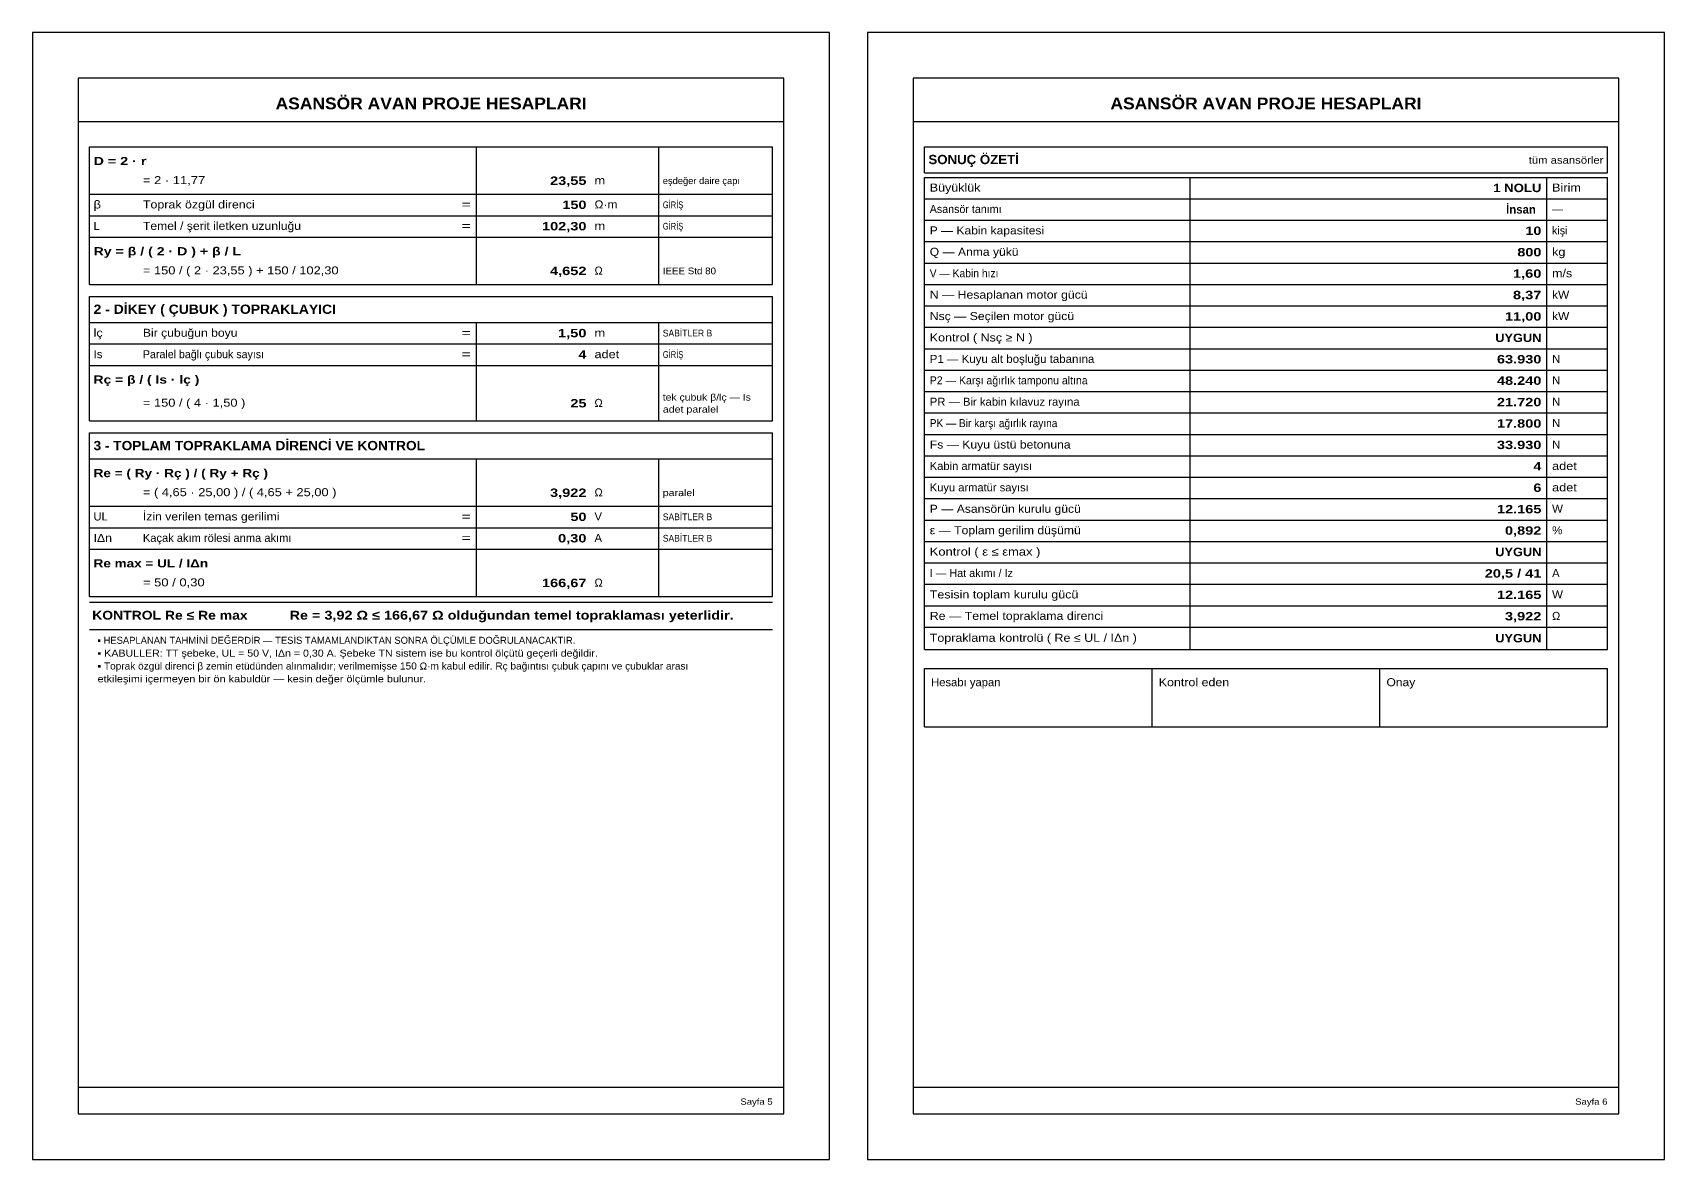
# Model space of a CAD drawing. Header units: millimetres. Extents: x 0 to 1750, y 0 to 297.
# Drawn here: x 1320 to 1750, y 0 to 297 of the extents above; entities that cross this region are included whole.
import ezdxf

# ---------------------------------------------------------------- set-up
doc = ezdxf.new("R2010")
doc.units = ezdxf.units.MM
for name, color, linetype in [('AVAN-A4', 8, 'Continuous'), ('AVAN-CIZGI', 7, 'Continuous'), ('AVAN-YAZI', 7, 'Continuous')]:
    doc.layers.add(name, color=color, linetype=linetype)
doc.styles.add('AVAN', font='arial.ttf')
doc.styles.add('AVAN-KALIN', font='arialbd.ttf')

msp = doc.modelspace()

# ---------------------------------------------------------------- linework, layer by layer
at = {"layer": 'AVAN-A4'}
for points in [[(1320, 0), (1530, 0), (1530, 297), (1320, 297)], [(1540, 0), (1750, 0), (1750, 297), (1540, 297)]]:
    msp.add_lwpolyline(points, close=True, dxfattribs=at)
at = {"layer": 'AVAN-CIZGI'}
for p, q in [((1518, 285), (1332, 285)), ((1332, 285), (1332, 12)), ((1518, 12), (1518, 285)), ((1738, 285), (1552, 285)), ((1552, 285), (1552, 12)), ((1738, 12), (1738, 285)), ((1332, 273.6), (1518, 273.6)), ((1552, 273.6), (1738, 273.6)), ((1335, 243.1061), (1335, 266.8833)), ((1335, 266.8833), (1515, 266.8833)), ((1437, 243.1061), (1437, 266.8833)), ((1485, 243.1061), (1485, 266.8833)), ((1515, 243.1061), (1515, 266.8833)), ((1555, 266.8833), (1735, 266.8833)), ((1555, 260.0394), (1555, 266.8833)), ((1555, 266.8833), (1735, 266.8833)), ((1735, 260.0394), (1735, 266.8833)), ((1555, 260.0394), (1735, 260.0394)), ((1555, 258.8394), (1735, 258.8394)), ((1555, 134.3794), (1555, 258.8394)), ((1625, 134.3794), (1625, 258.8394)), ((1719, 134.3794), (1719, 258.8394)), ((1735, 134.3794), (1735, 258.8394)), ((1335, 254.395), (1515, 254.395)), ((1555, 253.195), (1735, 253.195)), ((1335, 248.7506), (1515, 248.7506)), ((1555, 247.5506), (1735, 247.5506)), ((1335, 243.1061), (1515, 243.1061)), ((1335, 243.1061), (1515, 243.1061)), ((1335, 243.1061), (1515, 243.1061)), ((1335, 230.6178), (1335, 243.1061)), ((1437, 230.6178), (1437, 243.1061)), ((1485, 230.6178), (1485, 243.1061)), ((1515, 230.6178), (1515, 243.1061)), ((1555, 241.9061), (1735, 241.9061)), ((1555, 236.2617), (1735, 236.2617)), ((1335, 230.6178), (1515, 230.6178)), ((1335, 230.6178), (1515, 230.6178)), ((1555, 230.6172), (1735, 230.6172)), ((1335, 227.4178), (1515, 227.4178)), ((1335, 220.5739), (1335, 227.4178)), ((1335, 227.4178), (1515, 227.4178)), ((1515, 220.5739), (1515, 227.4178)), ((1555, 224.9728), (1735, 224.9728)), ((1335, 220.5739), (1515, 220.5739)), ((1335, 220.5739), (1515, 220.5739)), ((1335, 214.9294), (1335, 220.5739)), ((1437, 214.9294), (1437, 220.5739)), ((1485, 214.9294), (1485, 220.5739)), ((1515, 214.9294), (1515, 220.5739)), ((1555, 219.3283), (1735, 219.3283)), ((1335, 214.9294), (1515, 214.9294)), ((1335, 214.9294), (1515, 214.9294)), ((1335, 214.9294), (1515, 214.9294)), ((1335, 209.285), (1335, 214.9294)), ((1437, 209.285), (1437, 214.9294)), ((1485, 209.285), (1485, 214.9294)), ((1515, 209.285), (1515, 214.9294)), ((1555, 213.6839), (1735, 213.6839)), ((1335, 209.285), (1515, 209.285)), ((1335, 209.285), (1515, 209.285)), ((1335, 209.285), (1515, 209.285)), ((1335, 194.68), (1335, 209.285)), ((1437, 194.68), (1437, 209.285)), ((1485, 194.68), (1485, 209.285)), ((1515, 194.68), (1515, 209.285)), ((1555, 208.0394), (1735, 208.0394)), ((1555, 202.395), (1735, 202.395)), ((1335, 194.68), (1515, 194.68)), ((1335, 194.68), (1515, 194.68)), ((1555, 196.7506), (1735, 196.7506)), ((1335, 191.48), (1515, 191.48)), ((1335, 184.6361), (1335, 191.48)), ((1335, 191.48), (1515, 191.48)), ((1515, 184.6361), (1515, 191.48)), ((1555, 191.1061), (1735, 191.1061)), ((1555, 185.4617), (1735, 185.4617)), ((1335, 184.6361), (1515, 184.6361)), ((1335, 184.6361), (1515, 184.6361)), ((1335, 172.1478), (1335, 184.6361)), ((1437, 172.1478), (1437, 184.6361)), ((1485, 172.1478), (1485, 184.6361)), ((1515, 172.1478), (1515, 184.6361)), ((1555, 179.8172), (1735, 179.8172)), ((1335, 172.1478), (1515, 172.1478)), ((1335, 172.1478), (1515, 172.1478)), ((1335, 172.1478), (1515, 172.1478)), ((1335, 160.8589), (1335, 172.1478)), ((1437, 160.8589), (1437, 172.1478)), ((1485, 160.8589), (1485, 172.1478)), ((1515, 160.8589), (1515, 172.1478)), ((1555, 174.1728), (1735, 174.1728)), ((1555, 168.5283), (1735, 168.5283)), ((1335, 166.5033), (1515, 166.5033)), ((1335, 160.8589), (1515, 160.8589)), ((1335, 160.8589), (1515, 160.8589)), ((1335, 160.8589), (1515, 160.8589)), ((1335, 148.3706), (1335, 160.8589)), ((1437, 148.3706), (1437, 160.8589)), ((1485, 148.3706), (1485, 160.8589)), ((1515, 148.3706), (1515, 160.8589)), ((1555, 162.8839), (1735, 162.8839)), ((1555, 157.2394), (1735, 157.2394)), ((1555, 151.595), (1735, 151.595)), ((1555, 151.595), (1735, 151.595)), ((1335, 148.3706), (1515, 148.3706)), ((1335, 148.3706), (1515, 148.3706)), ((1335, 146.8706), (1515, 146.8706)), ((1555, 145.9506), (1735, 145.9506)), ((1555, 145.9506), (1735, 145.9506)), ((1335, 139.6386), (1515, 139.6386)), ((1555, 140.3061), (1735, 140.3061)), ((1555, 140.3061), (1735, 140.3061)), ((1555, 134.3794), (1735, 134.3794)), ((1555, 129.3795), (1735, 129.3795)), ((1555, 113.9983), (1555, 129.3795)), ((1615, 113.9983), (1615, 129.3795)), ((1675, 113.9983), (1675, 129.3795)), ((1735, 113.9983), (1735, 129.3795)), ((1555, 113.9983), (1735, 113.9983)), ((1332, 19), (1518, 19)), ((1552, 19), (1738, 19)), ((1332, 12), (1518, 12)), ((1552, 12), (1738, 12))]:
    msp.add_line(p, q, dxfattribs=at)

# ---------------------------------------------------------------- texts
at = {"layer": 'AVAN-YAZI'}
for s, height, style, width, p in [('ASANSÖR AVAN PROJE HESAPLARI', 3.086, 'AVAN-KALIN', 1.066, (1384.0278, 276.8)), ('ASANSÖR AVAN PROJE HESAPLARI', 3.086, 'AVAN-KALIN', 1.066, (1604.0278, 276.8)), ('D = 2 · r', 2.16, 'AVAN-KALIN', 1.2488, (1336.0584, 262.0679)), ('SONUÇ ÖZETİ', 2.443, 'AVAN-KALIN', 1.022, (1556.0584, 262.3325)), ('tüm asansörler', 1.903, 'AVAN', 1.1208, (1714.2414, 262.456)), ('= 2 · 11,77', 2.109, 'AVAN', 1.1587, (1349.0584, 257.0585)), ('23,55', 2.212, 'AVAN-KALIN', 1.2417, (1456.3453, 256.8644)), ('m', 2.109, 'AVAN', 1.1486, (1468.0583, 257.0056)), ('eşdeğer daire çapı', 1.775, 'AVAN', 0.9906, (1486.0584, 257.0761)), ('Büyüklük', 2.109, 'AVAN', 1.1173, (1556.4111, 255.1)), ('1 NOLU', 2.212, 'AVAN-KALIN', 1.1196, (1704.9067, 254.9589)), ('Birim', 2.109, 'AVAN', 1.1331, (1720.4111, 255.1)), ('β', 2.109, 'AVAN', 1.1417, (1336.0584, 250.6556)), ('Toprak özgül direnci', 2.109, 'AVAN', 1.1105, (1349.0584, 250.6556)), ('=', 2.109, 'AVAN', 1.4092, (1433.0583, 250.6556)), ('150', 2.212, 'AVAN-KALIN', 1.2291, (1459.6088, 250.5144)), ('Ω·m', 2.109, 'AVAN', 1.0748, (1468.0583, 250.6556)), ('GİRİŞ', 1.775, 'AVAN', 0.6995, (1486.0584, 250.7261)), ('Asansör tanımı', 2.109, 'AVAN', 0.9555, (1556.4111, 249.4556)), ('İnsan', 2.212, 'AVAN-KALIN', 0.9729, (1708.2873, 249.3144)), ('—', 2.109, 'AVAN', 0.9822, (1720.4111, 249.4556)), ('L', 2.109, 'AVAN', 0.9842, (1336.0584, 245.0111)), ('Temel / şerit iletken uzunluğu', 2.109, 'AVAN', 1.0876, (1349.0584, 245.0111)), ('=', 2.109, 'AVAN', 1.4092, (1433.0583, 245.0111)), ('102,30', 2.212, 'AVAN-KALIN', 1.2394, (1454.2343, 244.87)), ('m', 2.109, 'AVAN', 1.1486, (1468.0583, 245.0111)), ('GİRİŞ', 1.775, 'AVAN', 0.6995, (1486.0584, 245.0817)), ('P — Kabin kapasitesi', 2.109, 'AVAN', 1.0764, (1556.4111, 243.8111)), ('10', 2.212, 'AVAN-KALIN', 1.2291, (1713.3669, 243.67)), ('kişi', 2.109, 'AVAN', 0.9538, (1720.4111, 243.8111)), ('Ry = β / ( 2 · D ) + β / L', 2.16, 'AVAN-KALIN', 1.2333, (1336.0584, 238.2907)), ('Q — Anma yükü', 2.109, 'AVAN', 1.0823, (1556.4111, 238.1667)), ('800', 2.212, 'AVAN-KALIN', 1.2291, (1711.256, 238.0256)), ('kg', 2.109, 'AVAN', 1.129, (1720.4111, 238.1667)), ('= 150 / ( 2 · 23,55 ) + 150 / 102,30', 2.109, 'AVAN', 1.1492, (1349.0584, 233.2813)), ('4,652', 2.212, 'AVAN-KALIN', 1.2417, (1456.3453, 233.0872)), ('Ω', 2.109, 'AVAN', 0.9773, (1468.0583, 233.2283)), ('IEEE Std 80', 1.775, 'AVAN', 1.0385, (1486.0584, 233.2989)), ('V — Kabin hızı', 2.109, 'AVAN', 0.9218, (1556.4111, 232.5222)), ('1,60', 2.212, 'AVAN-KALIN', 1.2453, (1710.1034, 232.3811)), ('m/s', 2.109, 'AVAN', 1.1169, (1720.4111, 232.5222)), ('N — Hesaplanan motor gücü', 2.109, 'AVAN', 1.0953, (1556.4111, 226.8778)), ('8,37', 2.212, 'AVAN-KALIN', 1.2453, (1710.1034, 226.7367)), ('kW', 2.109, 'AVAN', 1.0664, (1720.4111, 226.8778)), ('2 - DİKEY ( ÇUBUK ) TOPRAKLAYICI', 2.443, 'AVAN-KALIN', 1.0766, (1336.0584, 222.8669)), ('Nsç — Seçilen motor gücü', 2.109, 'AVAN', 1.0909, (1556.4111, 221.2333)), ('11,00', 2.212, 'AVAN-KALIN', 1.2417, (1707.9925, 221.0922)), ('kW', 2.109, 'AVAN', 1.0664, (1720.4111, 221.2333)), ('lç', 2.109, 'AVAN', 1.1259, (1336.0584, 216.8344)), ('Bir çubuğun boyu', 2.109, 'AVAN', 1.0867, (1349.0584, 216.8344)), ('=', 2.109, 'AVAN', 1.4092, (1433.0583, 216.8344)), ('1,50', 2.212, 'AVAN-KALIN', 1.2453, (1458.4562, 216.6933)), ('m', 2.109, 'AVAN', 1.1486, (1468.0583, 216.8344)), ('SABİTLER B', 1.775, 'AVAN', 0.9093, (1486.0584, 216.905)), ('Kontrol ( Nsç ≥ N )', 2.109, 'AVAN', 1.1198, (1556.4111, 215.5889)), ('UYGUN', 2.212, 'AVAN-KALIN', 1.0896, (1705.4356, 215.4478)), ('Is', 2.109, 'AVAN', 1.03, (1336.0584, 211.19)), ('Paralel bağlı çubuk sayısı', 2.109, 'AVAN', 0.9511, (1349.0584, 211.19)), ('=', 2.109, 'AVAN', 1.4092, (1433.0583, 211.19)), ('4', 2.212, 'AVAN-KALIN', 1.2291, (1463.8307, 211.0489)), ('adet', 2.109, 'AVAN', 1.1381, (1468.0583, 211.19)), ('GİRİŞ', 1.775, 'AVAN', 0.6995, (1486.0584, 211.2605)), ('P1 — Kuyu alt boşluğu tabanına', 2.109, 'AVAN', 1.0267, (1556.4111, 209.9444)), ('63.930', 2.212, 'AVAN-KALIN', 1.2394, (1705.8815, 209.8033)), ('N', 2.109, 'AVAN', 1.0176, (1720.4111, 209.9444)), ('Rç = β / ( Is · lç )', 2.16, 'AVAN-KALIN', 1.2091, (1336.0584, 204.4696)), ('P2 — Karşı ağırlık tamponu altına', 2.109, 'AVAN', 0.9412, (1556.4111, 204.3)), ('48.240', 2.212, 'AVAN-KALIN', 1.2394, (1705.8815, 204.1589)), ('N', 2.109, 'AVAN', 1.0176, (1720.4111, 204.3)), ('= 150 / ( 4 · 1,50 )', 2.109, 'AVAN', 1.1492, (1349.0584, 198.4018)), ('25', 2.212, 'AVAN-KALIN', 1.2291, (1461.7197, 198.2078)), ('Ω', 2.109, 'AVAN', 0.9773, (1468.0583, 198.3489)), ('tek çubuk β/lç — Is', 1.775, 'AVAN', 1.1063, (1486.0584, 200.0069)), ('adet paralel', 1.775, 'AVAN', 1.1307, (1486.0584, 196.8319)), ('PR — Bir kabin kılavuz rayına', 2.109, 'AVAN', 1.0091, (1556.4111, 198.6556)), ('21.720', 2.212, 'AVAN-KALIN', 1.2394, (1705.8815, 198.5144)), ('N', 2.109, 'AVAN', 1.0176, (1720.4111, 198.6556)), ('PK — Bir karşı ağırlık rayına', 2.109, 'AVAN', 0.9052, (1556.4111, 193.0111)), ('17.800', 2.212, 'AVAN-KALIN', 1.2394, (1705.8815, 192.87)), ('N', 2.109, 'AVAN', 1.0176, (1720.4111, 193.0111)), ('3 - TOPLAM TOPRAKLAMA DİRENCİ VE KONTROL', 2.443, 'AVAN-KALIN', 1.0541, (1336.0584, 186.9292)), ('Fs — Kuyu üstü betonuna', 2.109, 'AVAN', 1.09, (1556.4111, 187.3667)), ('33.930', 2.212, 'AVAN-KALIN', 1.2394, (1705.8815, 187.2256)), ('N', 2.109, 'AVAN', 1.0176, (1720.4111, 187.3667)), ('Re = ( Ry · Rç ) / ( Ry + Rç )', 2.16, 'AVAN-KALIN', 1.1867, (1336.0584, 179.8207)), ('Kabin armatür sayısı', 2.109, 'AVAN', 0.9981, (1556.4111, 181.7222)), ('4', 2.212, 'AVAN-KALIN', 1.2291, (1715.4779, 181.5811)), ('adet', 2.109, 'AVAN', 1.1381, (1720.4111, 181.7222)), ('= ( 4,65 · 25,00 ) / ( 4,65 + 25,00 )', 2.109, 'AVAN', 1.1494, (1349.0584, 174.8113)), ('3,922', 2.212, 'AVAN-KALIN', 1.2417, (1456.3453, 174.6172)), ('Ω', 2.109, 'AVAN', 0.9773, (1468.0583, 174.7583)), ('paralel', 1.775, 'AVAN', 1.1266, (1486.0584, 174.8289)), ('Kuyu armatür sayısı', 2.109, 'AVAN', 0.9964, (1556.4111, 176.0778)), ('6', 2.212, 'AVAN-KALIN', 1.2291, (1715.4779, 175.9367)), ('adet', 2.109, 'AVAN', 1.1381, (1720.4111, 176.0778)), ('P — Asansörün kurulu gücü', 2.109, 'AVAN', 1.0855, (1556.4111, 170.4333)), ('12.165', 2.212, 'AVAN-KALIN', 1.2394, (1705.8815, 170.2922)), ('W', 2.109, 'AVAN', 1.0287, (1720.4111, 170.4333)), ('UL', 2.109, 'AVAN', 0.9907, (1336.0584, 168.4083)), ('İzin verilen temas gerilimi', 2.109, 'AVAN', 1.0881, (1349.0584, 168.4083)), ('=', 2.109, 'AVAN', 1.4092, (1433.0583, 168.4083)), ('50', 2.212, 'AVAN-KALIN', 1.2291, (1461.7197, 168.2672)), ('V', 2.109, 'AVAN', 1.0073, (1468.0583, 168.4083)), ('SABİTLER B', 1.775, 'AVAN', 0.9093, (1486.0584, 168.4789)), ('IΔn', 2.109, 'AVAN', 1.0955, (1336.0584, 162.7639)), ('Kaçak akım rölesi anma akımı', 2.109, 'AVAN', 0.9923, (1349.0584, 162.7639)), ('=', 2.109, 'AVAN', 1.4092, (1433.0583, 162.7639)), ('0,30', 2.212, 'AVAN-KALIN', 1.2453, (1458.4562, 162.6228)), ('A', 2.109, 'AVAN', 1.0073, (1468.0583, 162.7639)), ('SABİTLER B', 1.775, 'AVAN', 0.9093, (1486.0584, 162.8345)), ('ε — Toplam gerilim düşümü', 2.109, 'AVAN', 1.0899, (1556.4111, 164.7889)), ('0,892', 2.212, 'AVAN-KALIN', 1.2417, (1707.9925, 164.6478)), ('%', 2.109, 'AVAN', 1.0498, (1720.4111, 164.7889)), ('Kontrol ( ε ≤ εmax )', 2.109, 'AVAN', 1.1572, (1556.4111, 159.1444)), ('UYGUN', 2.212, 'AVAN-KALIN', 1.0896, (1705.4356, 159.0033)), ('Re max = UL / IΔn', 2.16, 'AVAN-KALIN', 1.1813, (1336.0584, 156.0435)), ('I — Hat akımı / Iz', 2.109, 'AVAN', 0.9628, (1556.4111, 153.5)), ('20,5 / 41', 2.212, 'AVAN-KALIN', 1.2417, (1702.6609, 153.3589)), ('A', 2.109, 'AVAN', 1.0073, (1720.4111, 153.5)), ('= 50 / 0,30', 2.109, 'AVAN', 1.1626, (1349.0584, 151.034)), ('166,67', 2.212, 'AVAN-KALIN', 1.2394, (1454.2343, 150.84)), ('Ω', 2.109, 'AVAN', 0.9773, (1468.0583, 150.9811)), ('Tesisin toplam kurulu gücü', 2.109, 'AVAN', 1.1179, (1556.4111, 147.8556)), ('12.165', 2.212, 'AVAN-KALIN', 1.2394, (1705.8815, 147.7144)), ('W', 2.109, 'AVAN', 1.0287, (1720.4111, 147.8556)), ('KONTROL Re ≤ Re max', 2.315, 'AVAN-KALIN', 1.1342, (1335.7056, 142.2844)), ('Re = 3,92 Ω ≤ 166,67 Ω olduğundan temel topraklaması yeterlidir.', 2.315, 'AVAN-KALIN', 1.1752, (1387.7056, 142.2844)), ('Re — Temel topraklama direnci', 2.109, 'AVAN', 1.1034, (1556.4111, 142.2111)), ('3,922', 2.212, 'AVAN-KALIN', 1.2417, (1707.9925, 142.07)), ('Ω', 2.109, 'AVAN', 0.9773, (1720.4111, 142.2111)), ('▪ HESAPLANAN TAHMİNİ DEĞERDİR — TESİS TAMAMLANDIKTAN SONRA ÖLÇÜMLE DOĞRULANACAKTIR.', 1.852, 'AVAN', 0.959, (1337.1167, 135.8986)), ('Topraklama kontrolü ( Re ≤ UL / IΔn )', 2.109, 'AVAN', 1.1153, (1556.4111, 136.4256)), ('UYGUN', 2.212, 'AVAN-KALIN', 1.0896, (1705.4356, 136.2844)), ('▪ KABULLER: TT şebeke, UL = 50 V, IΔn = 0,30 A. Şebeke TN sistem ise bu kontrol ölçütü geçerli değildir.', 1.852, 'AVAN', 1.0807, (1337.1167, 132.5119)), ('▪ Toprak özgül direnci β zemin etüdünden alınmalıdır; verilmemişse 150 Ω·m kabul edilir. Rç bağıntısı çubuk çapını ve çubuklar arası', 1.852, 'AVAN', 1.0251, (1337.1167, 129.1253)), ('etkileşimi içermeyen bir ön kabuldür — kesin değer ölçümle bulunur.', 1.852, 'AVAN', 1.1069, (1337.1167, 125.7386)), ('Hesabı yapan', 2.109, 'AVAN', 1.0064, (1556.7639, 124.7228)), ('Kontrol eden', 2.109, 'AVAN', 1.1105, (1616.7639, 124.7228)), ('Onay', 2.109, 'AVAN', 1.0789, (1676.7639, 124.7228)), ('Sayfa 5', 1.646, 'AVAN', 1.0886, (1506.5146, 14.4)), ('Sayfa 6', 1.646, 'AVAN', 1.0886, (1726.5146, 14.4))]:
    msp.add_text(s, height=height, dxfattribs=dict(at, style=style, width=width)).set_placement(p)

doc.saveas('drawing.dxf')
